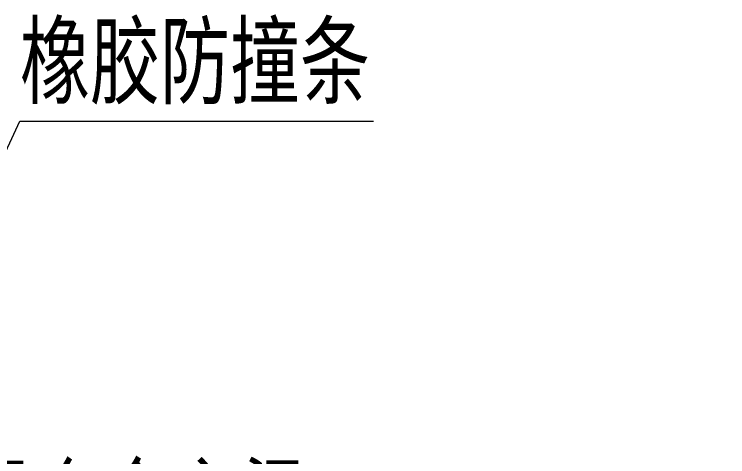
# Model space of a CAD drawing. Extents: x 36536 to 256213, y 18389 to 106449.
# Drawn here: x 250148 to 250748, y 83417 to 83789 of the extents above; entities that cross this region are included whole.
import ezdxf
from ezdxf import colors
from ezdxf.entities.mleader import LeaderData, LeaderLine
from ezdxf.math import Vec2, Vec3

# ---------------------------------------------------------------- set-up
doc = ezdxf.new("R2010")
doc.units = 0
doc.header["$LTSCALE"] = 1000
doc.header["$MEASUREMENT"] = 0
doc.layers.add('01-细实线', color=3, linetype='Continuous', lineweight=18)
doc.styles.add('3.0号字-阿文', font='', dxfattribs={"width": 0.72})
doc.styles.get('3.0号字-阿文').set_extended_font_data('FangSong_GB2312')

# ---------------------------------------------------------------- blocks, each defined once
blk = doc.blocks.new('_Dot')
at = {"color": 0, "linetype": 'ByBlock', "lineweight": -2}
blk.add_line((-0.5, 0), (-1, 0), dxfattribs=at)
at = {"color": 0, "linetype": 'ByBlock', "const_width": 0.5}
blk.add_lwpolyline([(-0.25, 0, 1), (0.25, 0, 1)], format="xyb", close=True, dxfattribs=at)
blk = doc.blocks.new('hajshfjsf')
at = {"layer": '01-细实线'}
ml = blk.add_multileader_mtext('Standard', dxfattribs=at)
ml.set_content('橡胶防撞条', color=4, style='3.0号字-阿文')
ml.set_leader_properties(color=256, linetype='Continuous', lineweight=18)
ml.set_arrow_properties(name='DOT')
ml.build(insert=Vec2(0, 0))
ml.multileader.update_dxf_attribs({"has_dogleg": 0, "text_left_attachment_type": 5, "text_right_attachment_type": 5, "dogleg_length": 0.36, "arrow_head_size": 0.5})
ctx = ml.context
ctx.base_point, ctx.char_height, ctx.arrow_head_size, ctx.landing_gap_size, ctx.plane_origin = Vec3(248627.0953116961, 82155.32557349023), 3, 0.5, 0, Vec3(248607.1911849526, 82149.24839635543)
ctx.left_attachment, ctx.right_attachment = 5, 5
notes = []
notes.append((ctx, [(0, (1, 1, 0), (248626.1313972642, 82155.32557349023), (1, 0), 0.9639144318931969, [(0, [(248624.2823629279, 82149.2979546322)], 0, [])])]))
ctx.mtext.insert, ctx.mtext.flow_direction = Vec3(248627.0953116961, 82159.36341132806), 5
ml = blk.add_multileader_mtext('Standard', dxfattribs=at)
ml.set_content('铝合金主梁 222×120×4', color=4, style='3.0号字-阿文')
ml.set_leader_properties(color=256, linetype='Continuous', lineweight=18)
ml.set_arrow_properties(name='DOT')
ml.build(insert=Vec2(0, 0))
ml.multileader.update_dxf_attribs({"has_dogleg": 0, "text_left_attachment_type": 5, "text_right_attachment_type": 5, "dogleg_length": 0.36, "arrow_head_size": 0.5})
ctx = ml.context
ctx.base_point, ctx.char_height, ctx.arrow_head_size, ctx.landing_gap_size, ctx.plane_origin = Vec3(248624.6227658904, 82136.80578421638), 3, 0.5, 0, Vec3(248621.0076320699, 82148.03906975943)
ctx.left_attachment, ctx.right_attachment = 5, 5
notes.append((ctx, [(1, (1, 1, 0), (248624.2627658905, 82136.80578421638), (1, 0), 0.36, [(0, [(248620.5707745303, 82147.28241030523)], 0, [])])]))
ctx.mtext.insert, ctx.mtext.flow_direction = Vec3(248624.6227658904, 82140.77875718917), 5
for ctx, leaders in notes:
    for number, flags, end, landing, length, lines in leaders:
        leader = LeaderData()
        leader.index, (leader.has_last_leader_line, leader.has_dogleg_vector, leader.attachment_direction) = number, flags
        leader.last_leader_point, leader.dogleg_vector, leader.dogleg_length = Vec3(end), Vec3(landing), length
        for number, points, colour, breaks in lines:
            line = LeaderLine()
            line.index, line.vertices, line.color, line.breaks = number, Vec3.list(points), colors.encode_raw_color(colour), breaks
            leader.lines.append(line)
        ctx.leaders.append(leader)

msp = doc.modelspace()

# ---------------------------------------------------------------- block references
at = {"xscale": 20, "yscale": 20, "zscale": 20}
msp.add_blockref('hajshfjsf', (-4722389.489873517, -1559406.987963918), dxfattribs=at)

doc.saveas('drawing.dxf')
